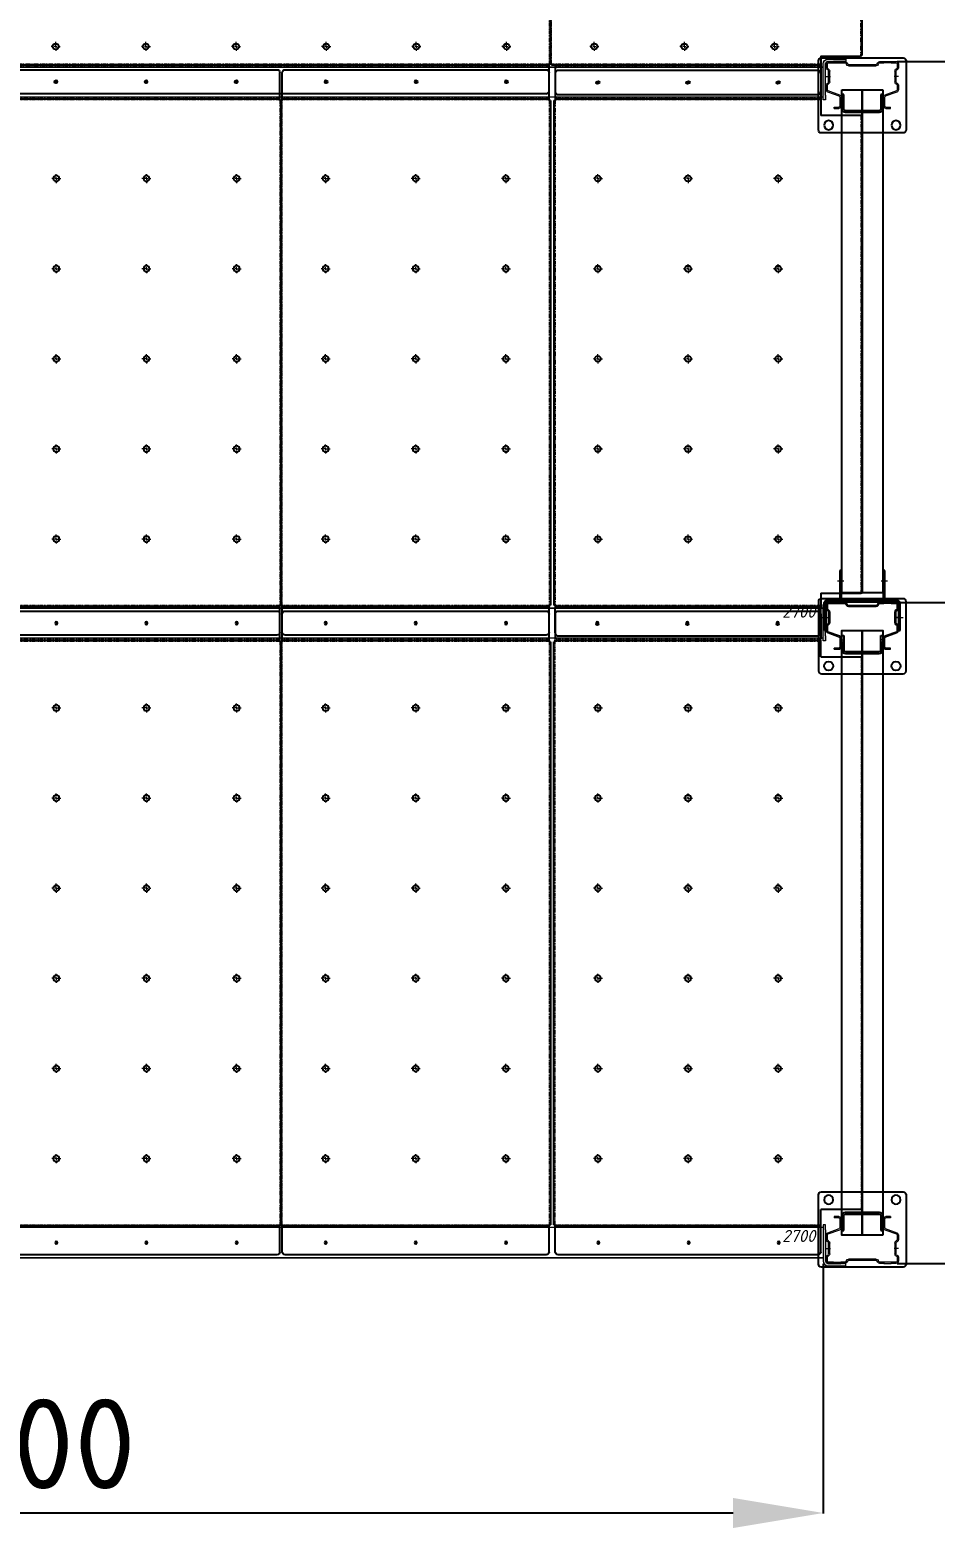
# Model space of a CAD drawing. Header units: millimetres. Extents: x 2140 to 223837, y 2113 to 170313.
# Drawn here: x 195853 to 197358, y 103567 to 106060 of the extents above; entities that cross this region are included whole.
import ezdxf

# ---------------------------------------------------------------- set-up
doc = ezdxf.new("R2010")
doc.units = ezdxf.units.MM
for name, pattern in [('CENTERX2', [20.32, 12.7, -2.54, 2.54, -2.54]), ('HIDDEN', [1.905, 1.27, -0.635]), ('PHANTOM', [12.7, 6.35, -1.27, 1.27, -1.27, 1.27, -1.27])]:
    doc.linetypes.add(name, pattern=pattern)
doc.layers.add('0_ANNOT_Dimensions', color=7, linetype='Continuous')
doc.layers.add('2.Стойка', color=7, linetype='Continuous')
doc.layers.add('1.Балка', color=5, linetype='Continuous', lineweight=0)
doc.layers.add('3.Опора', color=7, linetype='Continuous', lineweight=0)
doc.styles.get("Standard").update_dxf_attribs({"font": 'isocpeur.ttf'})
doc.styles.add('Курсив', font='isocpeui.ttf')
doc.dimstyles.new('150', dxfattribs={"dimtxt": 150, "dimasz": 150, "dimexe": 1, "dimexo": 10, "dimgap": 40, "dimtad": 1, "dimdec": 0, "dimzin": 0, "dimdsep": 46, "dimtxsty": 'Standard', "dimcen": 0.09, "dimadec": 0, "dimazin": 0, "dimtfac": 1, "dimtdec": 0, "dimtofl": 0, "dimtmove": 0, "dimatfit": 3, "dimfxl": 1, "dimtolj": 1, "dimtzin": 0, "dimarcsym": 0})
doc.dimstyles.new('Рзм блок', dxfattribs={"dimtxt": 40, "dimasz": 80, "dimexe": 0.18, "dimexo": 0, "dimgap": 5, "dimtad": 1, "dimtoh": 1, "dimdec": 0, "dimzin": 0, "dimdsep": 46, "dimtxsty": 'Курсив', "dimblk": 'NONE', "dimcen": 0.09, "dimse1": 1, "dimse2": 1, "dimsd1": 1, "dimsd2": 1, "dimadec": 0, "dimazin": 0, "dimtfac": 1, "dimtdec": 0, "dimtofl": 0, "dimtmove": 0, "dimatfit": 2, "dimldrblk": 'NONE', "dimfxl": 0.18, "dimtolj": 1, "dimtzin": 0, "dimarcsym": 0})

# ---------------------------------------------------------------- blocks, each defined once
blk = doc.blocks.new('*D919')
at = {"layer": 'Defpoints', "color": 0, "linetype": 'ByBlock', "transparency": 16777216}
for p in [(194472.4, 104067.2), (197172.4, 104067.2), (194472.4, 104038.3)]:
    blk.add_point(p, dxfattribs=at)
at = {"layer": 'Defpoints', "color": 0, "linetype": 'ByBlock', "transparency": 16777216, "insert": (197131.6, 104053.4), "char_height": 20, "attachment_point": 5, "style": 'Курсив'}
blk.add_mtext('\\A1;2700', dxfattribs=at)
blk = doc.blocks.new('_None')
blk = doc.blocks.new('*D920')
at = {"layer": 'Defpoints', "color": 0, "linetype": 'ByBlock', "transparency": 16777216}
for p in [(194472.4, 105077.1), (194472.4, 105048.2), (197172.4, 105048.2)]:
    blk.add_point(p, dxfattribs=at)
at = {"layer": 'Defpoints', "color": 0, "linetype": 'ByBlock', "transparency": 16777216, "insert": (197131.6, 105092.2), "char_height": 20, "attachment_point": 5, "style": 'Курсив'}
blk.add_mtext('\\A1;2700', dxfattribs=at)
blk = doc.blocks.new('Опора FSус 120')
at = {"layer": '3.Опора', "color": 0, "linetype": 'Continuous', "lineweight": 25}
for p, q in [((68, 125), (-68, 125)), ((-73, 120), (-73, 5)), ((73, 5), (73, 120)), ((-34, 85), (-34, 71)), ((-31, 85), (-31, 71)), ((28, 91), (-28, 91)), ((28, 88), (-28, 88)), ((31, 71), (31, 85)), ((34, 71), (34, 85)), ((-34, 61), (-34, 71)), ((-31, 61), (-34, 61)), ((-31, 71), (-31, 61)), ((31, 61), (31, 71)), ((34, 61), (31, 61)), ((34, 71), (34, 61)), ((-68, 0), (68, 0))]:
    blk.add_line(p, q, dxfattribs=at)
at = {"layer": '3.Опора', "color": 0}
for p, q in [((-30, 73), (-35, 73)), ((30, 73), (35, 73))]:
    blk.add_line(p, q, dxfattribs=at)
for points in [[(-31, 77.5), (-34, 77.5), (-34, 68.5), (-31, 68.5)], [(31, 77.5), (34, 77.5), (34, 68.5), (31, 68.5)]]:
    blk.add_lwpolyline(points, close=True, dxfattribs=at)
at = {"layer": '3.Опора', "color": 0, "linetype": 'Continuous', "lineweight": 25}
for centre in [(-56, 112), (56, 112)]:
    blk.add_circle(centre, 7.5, dxfattribs=at)
for centre, radius, start, end in [((-68, 120), 5, 90, 180), ((68, 120), 5, 0, 90), ((-28, 85), 6, 90, 180), ((-28, 85), 3, 90, 180), ((28, 85), 6, 0, 90), ((28, 85), 3, 0, 90), ((-68, 5), 5, 180, 270), ((68, 5), 5, 270, 0)]:
    blk.add_arc(centre, radius, start, end, dxfattribs=at)
blk = doc.blocks.new('Стойка FSус 120')
at = {"color": 0, "linetype": 'ByBlock', "lineweight": 0}
for p, q in [((-38.3, 52.9), (-57.4, 46)), ((-37.6, 51), (-56.7, 44.1)), ((-47, 73), (-39, 73)), ((-47, 73), (-47, 71)), ((-47, 71), (-39, 71)), ((-38, 62), (-34, 62)), ((-37, 69), (-37, 54.8)), ((-35, 66.2), (-37, 66.2)), ((-37, 57.8), (-35, 57.8)), ((-35, 69), (-35, 54.8)), ((38, 62), (34, 62)), ((35, 54.8), (35, 69)), ((37, 66.2), (35, 66.2)), ((35, 57.8), (37, 57.8)), ((37, 54.8), (37, 69)), ((56.7, 44.1), (37.6, 51)), ((57.4, 46), (38.3, 52.9)), ((39, 73), (47, 73)), ((39, 71), (47, 71)), ((47, 73), (47, 71)), ((-60, 42.2), (-60, 34.6)), ((-58, 42.2), (-58, 34.6)), ((-58, 31.2), (-57, 30.6)), ((-57, 32.9), (-56, 32.3)), ((-56, 28.8), (-56, 11.2)), ((-56, 25.5), (-54, 25.5)), ((-54, 28.8), (-54, 11.2)), ((54, 11.2), (54, 28.8)), ((56, 25.5), (54, 25.5)), ((56, 32.3), (57, 32.9)), ((56, 11.2), (56, 28.8)), ((57, 30.6), (58, 31.2)), ((58, 34.6), (58, 42.2)), ((60, 34.6), (60, 42.2)), ((-60, 20), (-53, 20)), ((-60, 5.4), (-60, -1)), ((-57, 9.4), (-58, 8.8)), ((-58, 5.4), (-58, -1)), ((-56, 7.7), (-57, 7.1)), ((-54, 14.5), (-56, 14.5)), ((-27.6, -2), (-26.4, 0)), ((-23, 2), (23, 2)), ((-23, 0), (23, 0)), ((26.4, 0), (27.6, -2)), ((60, 20), (53, 20)), ((54, 14.5), (56, 14.5)), ((57, 7.1), (56, 7.7)), ((58, 8.8), (57, 9.4)), ((58, -1), (58, 5.4)), ((60, -1), (60, 5.4)), ((-56, -3), (-48, -3)), ((-56, -5), (-48, -5)), ((-48, -3), (-46.1, -3)), ((-48, -3), (-48, -5)), ((-46.1, -5), (-48, -5)), ((-46.1, -3), (-45.6, -3)), ((-45.6, -5), (-46.1, -5)), ((-45.6, -3), (-36.5, -3)), ((-36.5, -5), (-45.6, -5)), ((-36.5, -3), (-36, -3)), ((-36, -5), (-36.5, -5)), ((-36, -3), (-29.3, -3)), ((-36, -3), (-36, -5)), ((-36, -5), (-29.3, -5)), ((-25.8, -3), (-24.7, -1)), ((24.7, -1), (25.8, -3)), ((29.3, -3), (36, -3)), ((29.3, -5), (36, -5)), ((36.5, -3), (36, -3)), ((36, -3), (36, -5)), ((36, -5), (36.5, -5)), ((45.6, -3), (36.5, -3)), ((36.5, -5), (45.6, -5)), ((46.1, -3), (45.6, -3)), ((45.6, -5), (46.1, -5)), ((48, -3), (46.1, -3)), ((46.1, -5), (48, -5)), ((48, -3), (56, -3)), ((48, -3), (48, -5)), ((48, -5), (56, -5))]:
    blk.add_line(p, q, dxfattribs=at)
for centre, radius, start, end in [((-39, 69), 4, 0, 90), ((-39, 69), 2, 0, 90), ((-39, 54.8), 2, 290, 0), ((-39, 54.8), 4, 290, 0), ((39, 69), 4, 90, 180), ((39, 54.8), 4, 180, 250), ((39, 69), 2, 90, 180), ((39, 54.8), 2, 180, 250), ((-56, 42.2), 4, 110, 180), ((-56, 34.6), 4, 180, 240), ((-56, 42.2), 2, 110, 180), ((-56, 34.6), 2, 180, 240), ((-58, 28.8), 2, 0, 60), ((-58, 28.8), 4, 0, 60), ((58, 28.8), 4, 120, 180), ((58, 28.8), 2, 120, 180), ((56, 42.2), 2, 0, 70), ((56, 34.6), 2, 300, 0), ((56, 42.2), 4, 0, 70), ((56, 34.6), 4, 300, 0), ((-56, 5.4), 4, 120, 180), ((-56, 5.4), 2, 120, 180), ((-58, 11.2), 2, 300, 0), ((-58, 11.2), 4, 300, 0), ((-23, -2), 4, 90, 150), ((-23, -2), 2, 90, 150), ((23, -2), 4, 30, 90), ((23, -2), 2, 30, 90), ((58, 11.2), 4, 180, 240), ((58, 11.2), 2, 180, 240), ((56, 5.4), 2, 0, 60), ((56, 5.4), 4, 0, 60), ((-56, -1), 4, 180, 270), ((-56, -1), 2, 180, 270), ((-29.3, -1), 2, 270, 330), ((-29.3, -1), 4, 270, 330), ((29.3, -1), 4, 210, 270), ((29.3, -1), 2, 210, 270), ((56, -1), 2, 270, 0), ((56, -1), 4, 270, 0)]:
    blk.add_arc(centre, radius, start, end, dxfattribs=at)
blk = doc.blocks.new('*D430')
at = {"layer": 'Defpoints', "color": 0, "linetype": 'ByBlock', "transparency": 16777216}
for p in [(5, 34.5), (2705, 34.5), (5, 1.9)]:
    blk.add_point(p, dxfattribs=at)
at = {"layer": 'Defpoints', "color": 0, "linetype": 'ByBlock', "transparency": 16777216, "insert": (2664.3, 17), "char_height": 20, "attachment_point": 5, "style": 'Курсив'}
blk.add_mtext('\\A1;2700', dxfattribs=at)
blk = doc.blocks.new('*D910')
at = {"layer": '0_ANNOT_Dimensions', "color": 0, "lineweight": -2, "transparency": 16777216}
for p, q in [((197295.4, 105107.7), (197859.3, 105107.7)), ((197858.3, 104957.7), (197858.3, 104157.7)), ((197295.3, 104007.7), (197859.3, 104007.7))]:
    blk.add_line(p, q, dxfattribs=at)
at = {"layer": '0_ANNOT_Dimensions', "color": 0, "transparency": 16777216}
for points in [[(197833.3, 104957.7), (197883.3, 104957.7), (197858.3, 105107.7)], [(197833.3, 104157.7), (197883.3, 104157.7), (197858.3, 104007.7)]]:
    blk.add_solid(points, dxfattribs=at)
at = {"layer": 'Defpoints', "color": 0, "transparency": 16777216}
for p in [(197285.4, 105107.7), (197285.3, 104007.7), (197858.3, 104007.7)]:
    blk.add_point(p, dxfattribs=at)
at = {"layer": '0_ANNOT_Dimensions', "color": 0, "transparency": 16777216, "insert": (197743.3, 104557.7), "char_height": 150, "attachment_point": 5, "rotation": 90}
blk.add_mtext('\\A1;1100', dxfattribs=at)
blk = doc.blocks.new('*D911')
at = {"layer": '0_ANNOT_Dimensions', "color": 0, "lineweight": -2, "transparency": 16777216}
for p, q in [((197295.4, 106007.7), (197859.3, 106007.7)), ((197858.3, 105857.7), (197858.3, 105257.7)), ((197295.3, 105107.7), (197859.3, 105107.7))]:
    blk.add_line(p, q, dxfattribs=at)
at = {"layer": '0_ANNOT_Dimensions', "color": 0, "transparency": 16777216}
for points in [[(197833.3, 105857.7), (197883.3, 105857.7), (197858.3, 106007.7)], [(197833.3, 105257.7), (197883.3, 105257.7), (197858.3, 105107.7)]]:
    blk.add_solid(points, dxfattribs=at)
at = {"layer": 'Defpoints', "color": 0, "transparency": 16777216}
for p in [(197285.4, 106007.7), (197285.3, 105107.7), (197858.3, 105107.7)]:
    blk.add_point(p, dxfattribs=at)
at = {"layer": '0_ANNOT_Dimensions', "color": 0, "transparency": 16777216, "insert": (197743.3, 105557.7), "char_height": 150, "attachment_point": 5, "rotation": 90}
blk.add_mtext('\\A1;900', dxfattribs=at)
blk = doc.blocks.new('SW_CENTERMARKSYMBOL_36')
at = {"color": 0, "linetype": 'Continuous', "lineweight": 18}
for p, q in [((-5, 0), (-7.5, 0)), ((0, 0), (-2.5, 0)), ((0, 5), (0, 7.5)), ((0, 0), (0, 2.5)), ((0, 0), (0, -2.5)), ((0, 0), (2.5, 0)), ((5, 0), (7.5, 0)), ((0, -5), (0, -7.5))]:
    blk.add_line(p, q, dxfattribs=at)
blk = doc.blocks.new('SW_CENTERMARKSYMBOL_37')
at = {"color": 0, "linetype": 'Continuous', "lineweight": 18}
for p, q in [((-5, 0), (-7.5, 0)), ((0, 0), (-2.5, 0)), ((0, 5), (0, 7.5)), ((0, 0), (0, 2.5)), ((0, 0), (0, -2.5)), ((0, 0), (2.5, 0)), ((5, 0), (7.5, 0)), ((0, -5), (0, -7.5))]:
    blk.add_line(p, q, dxfattribs=at)
blk = doc.blocks.new('SW_CENTERMARKSYMBOL_38')
at = {"color": 0, "linetype": 'Continuous', "lineweight": 18}
for p, q in [((-5, 0), (-7.5, 0)), ((0, 0), (-2.5, 0)), ((0, 5), (0, 7.5)), ((0, 0), (0, 2.5)), ((0, 0), (0, -2.5)), ((0, 0), (2.5, 0)), ((5, 0), (7.5, 0)), ((0, -5), (0, -7.5))]:
    blk.add_line(p, q, dxfattribs=at)
blk = doc.blocks.new('SW_CENTERMARKSYMBOL_39')
at = {"color": 0, "linetype": 'Continuous', "lineweight": 18}
for p, q in [((-5, 0), (-7.5, 0)), ((0, 0), (-2.5, 0)), ((0, 5), (0, 7.5)), ((0, 0), (0, 2.5)), ((0, 0), (0, -2.5)), ((0, 0), (2.5, 0)), ((5, 0), (7.5, 0)), ((0, -5), (0, -7.5))]:
    blk.add_line(p, q, dxfattribs=at)
blk = doc.blocks.new('SW_CENTERMARKSYMBOL_40')
at = {"color": 0, "linetype": 'Continuous', "lineweight": 18}
for p, q in [((-5, 0), (-7.5, 0)), ((0, 0), (-2.5, 0)), ((0, 5), (0, 7.5)), ((0, 0), (0, 2.5)), ((0, 0), (0, -2.5)), ((0, 0), (2.5, 0)), ((5, 0), (7.5, 0)), ((0, -5), (0, -7.5))]:
    blk.add_line(p, q, dxfattribs=at)
blk = doc.blocks.new('SW_CENTERMARKSYMBOL_41')
at = {"color": 0, "linetype": 'Continuous', "lineweight": 18}
for p, q in [((-5, 0), (-7.5, 0)), ((0, 0), (-2.5, 0)), ((0, 5), (0, 7.5)), ((0, 0), (0, 2.5)), ((0, 0), (0, -2.5)), ((0, 0), (2.5, 0)), ((5, 0), (7.5, 0)), ((0, -5), (0, -7.5))]:
    blk.add_line(p, q, dxfattribs=at)
blk = doc.blocks.new('SW_CENTERMARKSYMBOL_42')
at = {"color": 0, "linetype": 'Continuous', "lineweight": 18}
for p, q in [((-5, 0), (-7.5, 0)), ((0, 0), (-2.5, 0)), ((0, 5), (0, 7.5)), ((0, 0), (0, 2.5)), ((0, 0), (0, -2.5)), ((0, 0), (2.5, 0)), ((5, 0), (7.5, 0)), ((0, -5), (0, -7.5))]:
    blk.add_line(p, q, dxfattribs=at)
blk = doc.blocks.new('SW_CENTERMARKSYMBOL_43')
at = {"color": 0, "linetype": 'Continuous', "lineweight": 18}
for p, q in [((-5, 0), (-7.5, 0)), ((0, 0), (-2.5, 0)), ((0, 5), (0, 7.5)), ((0, 0), (0, 2.5)), ((0, 0), (0, -2.5)), ((0, 0), (2.5, 0)), ((5, 0), (7.5, 0)), ((0, -5), (0, -7.5))]:
    blk.add_line(p, q, dxfattribs=at)
blk = doc.blocks.new('SW_CENTERMARKSYMBOL_44')
at = {"color": 0, "linetype": 'Continuous', "lineweight": 18}
for p, q in [((-5, 0), (-7.5, 0)), ((0, 0), (-2.5, 0)), ((0, 5), (0, 7.5)), ((0, 0), (0, 2.5)), ((0, 0), (0, -2.5)), ((0, 0), (2.5, 0)), ((5, 0), (7.5, 0)), ((0, -5), (0, -7.5))]:
    blk.add_line(p, q, dxfattribs=at)
blk = doc.blocks.new('SW_CENTERMARKSYMBOL_45')
at = {"color": 0, "linetype": 'Continuous', "lineweight": 18}
for p, q in [((-5, 0), (-7.5, 0)), ((0, 0), (-2.5, 0)), ((0, 5), (0, 7.5)), ((0, 0), (0, 2.5)), ((0, 0), (0, -2.5)), ((0, 0), (2.5, 0)), ((5, 0), (7.5, 0)), ((0, -5), (0, -7.5))]:
    blk.add_line(p, q, dxfattribs=at)
blk = doc.blocks.new('SW_CENTERMARKSYMBOL_46')
at = {"color": 0, "linetype": 'Continuous', "lineweight": 18}
for p, q in [((-5, 0), (-7.5, 0)), ((0, 0), (-2.5, 0)), ((0, 5), (0, 7.5)), ((0, 0), (0, 2.5)), ((0, 0), (0, -2.5)), ((0, 0), (2.5, 0)), ((5, 0), (7.5, 0)), ((0, -5), (0, -7.5))]:
    blk.add_line(p, q, dxfattribs=at)
blk = doc.blocks.new('SW_CENTERMARKSYMBOL_47')
at = {"color": 0, "linetype": 'Continuous', "lineweight": 18}
for p, q in [((-5, 0), (-7.5, 0)), ((0, 0), (-2.5, 0)), ((0, 5), (0, 7.5)), ((0, 0), (0, 2.5)), ((0, 0), (0, -2.5)), ((0, 0), (2.5, 0)), ((5, 0), (7.5, 0)), ((0, -5), (0, -7.5))]:
    blk.add_line(p, q, dxfattribs=at)
blk = doc.blocks.new('SW_CENTERMARKSYMBOL_48')
at = {"color": 0, "linetype": 'Continuous', "lineweight": 18}
for p, q in [((-5, 0), (-7.5, 0)), ((0, 0), (-2.5, 0)), ((0, 5), (0, 7.5)), ((0, 0), (0, 2.5)), ((0, 0), (0, -2.5)), ((0, 0), (2.5, 0)), ((5, 0), (7.5, 0)), ((0, -5), (0, -7.5))]:
    blk.add_line(p, q, dxfattribs=at)
blk = doc.blocks.new('SW_CENTERMARKSYMBOL_49')
at = {"color": 0, "linetype": 'Continuous', "lineweight": 18}
for p, q in [((-5, 0), (-7.5, 0)), ((0, 0), (-2.5, 0)), ((0, 5), (0, 7.5)), ((0, 0), (0, 2.5)), ((0, 0), (0, -2.5)), ((0, 0), (2.5, 0)), ((5, 0), (7.5, 0)), ((0, -5), (0, -7.5))]:
    blk.add_line(p, q, dxfattribs=at)
blk = doc.blocks.new('SW_CENTERMARKSYMBOL_50')
at = {"color": 0, "linetype": 'Continuous', "lineweight": 18}
for p, q in [((-5, 0), (-7.5, 0)), ((0, 0), (-2.5, 0)), ((0, 5), (0, 7.5)), ((0, 0), (0, 2.5)), ((0, 0), (0, -2.5)), ((0, 0), (2.5, 0)), ((5, 0), (7.5, 0)), ((0, -5), (0, -7.5))]:
    blk.add_line(p, q, dxfattribs=at)
blk = doc.blocks.new('SW_CENTERMARKSYMBOL_51')
at = {"color": 0, "linetype": 'Continuous', "lineweight": 18}
for p, q in [((-5, 0), (-7.5, 0)), ((0, 0), (-2.5, 0)), ((0, 5), (0, 7.5)), ((0, 0), (0, 2.5)), ((0, 0), (0, -2.5)), ((0, 0), (2.5, 0)), ((5, 0), (7.5, 0)), ((0, -5), (0, -7.5))]:
    blk.add_line(p, q, dxfattribs=at)
blk = doc.blocks.new('SW_CENTERMARKSYMBOL_52')
at = {"color": 0, "linetype": 'Continuous', "lineweight": 18}
for p, q in [((-5, 0), (-7.5, 0)), ((0, 0), (-2.5, 0)), ((0, 5), (0, 7.5)), ((0, 0), (0, 2.5)), ((0, 0), (0, -2.5)), ((0, 0), (2.5, 0)), ((5, 0), (7.5, 0)), ((0, -5), (0, -7.5))]:
    blk.add_line(p, q, dxfattribs=at)
blk = doc.blocks.new('SW_CENTERMARKSYMBOL_53')
at = {"color": 0, "linetype": 'Continuous', "lineweight": 18}
for p, q in [((-5, 0), (-7.5, 0)), ((0, 0), (-2.5, 0)), ((0, 5), (0, 7.5)), ((0, 0), (0, 2.5)), ((0, 0), (0, -2.5)), ((0, 0), (2.5, 0)), ((5, 0), (7.5, 0)), ((0, -5), (0, -7.5))]:
    blk.add_line(p, q, dxfattribs=at)
blk = doc.blocks.new('экран центр1100')
at = {"color": 0, "linetype": 'Continuous', "lineweight": 25}
for p, q in [((0, -11), (0, -52)), ((439, -6), (5, -6)), ((444, -11), (444, -52)), ((-2, -55.9), (-2, -1025.9)), ((-2, -55.9), (0, -55.9)), ((0, -52), (0, -54)), ((444, -54), (0, -54)), ((0, -54), (0, -55.2)), ((0, -55.2), (0, -55.9)), ((444, -52), (444, -54)), ((444, -54), (444, -55.2)), ((444, -55.2), (444, -55.9)), ((444, -55.9), (446, -55.9)), ((446, -1025.9), (446, -55.9)), ((0, -1025.9), (-2, -1025.9)), ((0, -1025.9), (0, -1026.6)), ((0, -1026.6), (0, -1027.8)), ((444, -1027.8), (0, -1027.8)), ((0, -1027.8), (0, -1029.8)), ((0, -1029.8), (0, -1072)), ((444, -1025.9), (444, -1026.6)), ((446, -1025.9), (444, -1025.9)), ((444, -1026.6), (444, -1027.8)), ((444, -1027.8), (444, -1029.8)), ((444, -1029.8), (444, -1072))]:
    blk.add_line(p, q, dxfattribs=at)
at = {"color": 0, "linetype": 'PHANTOM', "lineweight": 18}
for p, q in [((444, -52), (0, -52)), ((444, -55.2), (0, -55.2)), ((0, -55.9), (0, -1025.9)), ((444, -1025.9), (444, -55.9)), ((444, -1026.6), (0, -1026.6)), ((444, -1029.8), (0, -1029.8))]:
    blk.add_line(p, q, dxfattribs=at)
at = {"color": 0}
blk.add_line((5, -1077), (439, -1077), dxfattribs=at)
at = {"color": 0, "linetype": 'Continuous', "lineweight": 25}
for centre, radius in [((72, -26), 2), ((222, -26), 2), ((372, -26), 2), ((72, -165.9), 5), ((222, -165.9), 5), ((372, -165.9), 5), ((72, -315.9), 5), ((222, -315.9), 5), ((372, -315.9), 5), ((72, -465.9), 5), ((222, -465.9), 5), ((372, -465.9), 5), ((72, -615.9), 5), ((222, -615.9), 5), ((372, -615.9), 5), ((72, -765.9), 5), ((222, -765.9), 5), ((372, -765.9), 5), ((72, -915.9), 5), ((222, -915.9), 5), ((372, -915.9), 5), ((72, -1057), 2), ((222, -1057), 2), ((372, -1057), 2)]:
    blk.add_circle(centre, radius, dxfattribs=at)
for centre, start, end in [((5, -11), 90, 180), ((439, -11), 0, 90)]:
    blk.add_arc(centre, 5, start, end, dxfattribs=at)
at = {"color": 0}
for centre, start, end in [((5, -1072), 180, 270), ((439, -1072), 270, 0)]:
    blk.add_arc(centre, 5, start, end, dxfattribs=at)
at = {"color": 0, "linetype": 'Continuous', "lineweight": 0, "rotation": 90}
for name, p in [('SW_CENTERMARKSYMBOL_45', (72, -165.9)), ('SW_CENTERMARKSYMBOL_44', (222, -165.9)), ('SW_CENTERMARKSYMBOL_37', (372, -165.9)), ('SW_CENTERMARKSYMBOL_42', (72, -315.9)), ('SW_CENTERMARKSYMBOL_38', (222, -315.9)), ('SW_CENTERMARKSYMBOL_43', (372, -315.9)), ('SW_CENTERMARKSYMBOL_40', (72, -465.9)), ('SW_CENTERMARKSYMBOL_41', (222, -465.9)), ('SW_CENTERMARKSYMBOL_39', (372, -465.9)), ('SW_CENTERMARKSYMBOL_51', (72, -615.9)), ('SW_CENTERMARKSYMBOL_52', (222, -615.9)), ('SW_CENTERMARKSYMBOL_50', (372, -615.9)), ('SW_CENTERMARKSYMBOL_49', (72, -765.9)), ('SW_CENTERMARKSYMBOL_48', (222, -765.9)), ('SW_CENTERMARKSYMBOL_53', (372, -765.9)), ('SW_CENTERMARKSYMBOL_46', (72, -915.9)), ('SW_CENTERMARKSYMBOL_36', (222, -915.9)), ('SW_CENTERMARKSYMBOL_47', (372, -915.9))]:
    blk.add_blockref(name, p, dxfattribs=at)
blk = doc.blocks.new('экран бок 1100')
at = {"color": 0, "linetype": 'Continuous', "lineweight": 25}
for p, q in [((0, -11), (0, -52)), ((437, -6), (5, -6)), ((442, -11), (442, -52)), ((-2, -55.9), (-2, -1025.9)), ((-2, -55.9), (0, -55.9)), ((0, -52), (0, -54)), ((442, -54), (0, -54)), ((0, -54), (0, -55.2)), ((0, -55.2), (0, -55.9)), ((442, -52), (442, -54)), ((442, -54), (442, -55.2)), ((442, -55.2), (442, -81)), ((509, -81), (442, -81)), ((509, -81), (511, -81)), ((511, -81), (511, -1000.8)), ((442, -1000.8), (509, -1000.8)), ((442, -1000.8), (442, -1026.6)), ((511, -1000.8), (509, -1000.8)), ((0, -1025.9), (-2, -1025.9)), ((0, -1025.9), (0, -1026.6)), ((0, -1026.6), (0, -1027.8)), ((442, -1027.8), (0, -1027.8)), ((0, -1027.8), (0, -1029.8)), ((0, -1072), (0, -1031)), ((442, -1026.6), (442, -1027.8)), ((442, -1027.8), (442, -1029.8)), ((442, -1072), (442, -1031)), ((5, -1077), (437, -1077))]:
    blk.add_line(p, q, dxfattribs=at)
at = {"color": 0, "linetype": 'PHANTOM', "lineweight": 18}
for p, q in [((442, -52), (0, -52)), ((442, -55.2), (0, -55.2)), ((0, -55.9), (0, -1025.9)), ((509, -1000.8), (509, -81)), ((442, -1026.6), (0, -1026.6)), ((442, -1029.8), (0, -1029.8))]:
    blk.add_line(p, q, dxfattribs=at)
at = {"color": 0, "linetype": 'Continuous', "lineweight": 25}
for centre, radius in [((72, -26), 2), ((222, -26), 2), ((372, -26), 2), ((71, -165.9), 5), ((221, -165.9), 5), ((371, -165.9), 5), ((71, -315.9), 5), ((221, -315.9), 5), ((371, -315.9), 5), ((71, -465.9), 5), ((221, -465.9), 5), ((371, -465.9), 5), ((71, -615.9), 5), ((221, -615.9), 5), ((371, -615.9), 5), ((71, -765.9), 5), ((221, -765.9), 5), ((371, -765.9), 5), ((71, -915.9), 5), ((221, -915.9), 5), ((371, -915.9), 5), ((70, -1057), 2), ((220, -1057), 2), ((370, -1057), 2)]:
    blk.add_circle(centre, radius, dxfattribs=at)
for centre, start, end in [((5, -11), 90, 180), ((437, -11), 0, 90), ((5, -1072), 180, 270), ((437, -1072), 270, 0)]:
    blk.add_arc(centre, 5, start, end, dxfattribs=at)
at = {"color": 0, "linetype": 'Continuous', "lineweight": 0, "rotation": 90}
for name, p in [('SW_CENTERMARKSYMBOL_45', (71, -165.9)), ('SW_CENTERMARKSYMBOL_44', (221, -165.9)), ('SW_CENTERMARKSYMBOL_37', (371, -165.9)), ('SW_CENTERMARKSYMBOL_42', (71, -315.9)), ('SW_CENTERMARKSYMBOL_38', (221, -315.9)), ('SW_CENTERMARKSYMBOL_43', (371, -315.9)), ('SW_CENTERMARKSYMBOL_40', (71, -465.9)), ('SW_CENTERMARKSYMBOL_41', (221, -465.9)), ('SW_CENTERMARKSYMBOL_39', (371, -465.9)), ('SW_CENTERMARKSYMBOL_51', (71, -615.9)), ('SW_CENTERMARKSYMBOL_52', (221, -615.9)), ('SW_CENTERMARKSYMBOL_50', (371, -615.9)), ('SW_CENTERMARKSYMBOL_49', (71, -765.9)), ('SW_CENTERMARKSYMBOL_48', (221, -765.9)), ('SW_CENTERMARKSYMBOL_53', (371, -765.9)), ('SW_CENTERMARKSYMBOL_46', (71, -915.9)), ('SW_CENTERMARKSYMBOL_36', (221, -915.9)), ('SW_CENTERMARKSYMBOL_47', (371, -915.9))]:
    blk.add_blockref(name, p, dxfattribs=at)
blk = doc.blocks.new('экран бок 2')
at = {"color": 0, "linetype": 'Continuous', "lineweight": 25}
for p, q in [((-442, -9.8), (-442, -52)), ((-5, -4.8), (-437, -4.8)), ((0, -9.8), (0, -50.8)), ((-442, -54), (-442, -52)), ((-442, -54), (0, -54)), ((-442, -55.2), (-442, -54)), ((-442, -76), (-442, -55.2)), ((0, -54), (0, -52)), ((0, -55.2), (0, -54)), ((0, -55.9), (0, -55.2)), ((0, -55.9), (2, -55.9)), ((2, -895.9), (2, -55.9)), ((-511, -870.8), (-511, -76)), ((-511, -76), (-509, -76)), ((-442, -76), (-509, -76)), ((-509, -870.8), (-511, -870.8)), ((-509, -870.8), (-442, -870.8)), ((-442, -896.6), (-442, -870.8)), ((-442, -897.8), (-442, -896.6)), ((2, -895.9), (0, -895.9)), ((0, -896.6), (0, -895.9)), ((0, -897.8), (0, -896.6)), ((-442, -899.8), (-442, -897.8)), ((-442, -897.8), (0, -897.8)), ((-442, -940.8), (-442, -899.8)), ((0, -899.8), (0, -897.8)), ((0, -940.8), (0, -899.8)), ((-437, -945.8), (-5, -945.8))]:
    blk.add_line(p, q, dxfattribs=at)
at = {"color": 0, "linetype": 'PHANTOM', "lineweight": 18}
for p, q in [((-442, -52), (0, -52)), ((-442, -55.2), (0, -55.2)), ((0, -895.9), (0, -55.9)), ((-509, -76), (-509, -870.8)), ((-442, -896.6), (0, -896.6)), ((-442, -899.8), (0, -899.8))]:
    blk.add_line(p, q, dxfattribs=at)
at = {"color": 0, "linetype": 'Continuous', "lineweight": 25}
for centre, radius in [((-370, -24.8), 2), ((-220, -24.8), 2), ((-70, -24.8), 2), ((-371, -165.9), 5), ((-221, -165.9), 5), ((-71, -165.9), 5), ((-371, -315.9), 5), ((-221, -315.9), 5), ((-71, -315.9), 5), ((-371, -465.9), 5), ((-221, -465.9), 5), ((-71, -465.9), 5), ((-371, -615.9), 5), ((-221, -615.9), 5), ((-71, -615.9), 5), ((-371, -765.9), 5), ((-221, -765.9), 5), ((-71, -765.9), 5), ((-372, -925.8), 2), ((-222, -925.8), 2), ((-72, -925.8), 2)]:
    blk.add_circle(centre, radius, dxfattribs=at)
for centre, start, end in [((-437, -9.8), 90, 180), ((-5, -9.8), 0, 90), ((-437, -940.8), 180, 270), ((-5, -940.8), 270, 0)]:
    blk.add_arc(centre, 5, start, end, dxfattribs=at)
at = {"color": 0, "linetype": 'Continuous', "lineweight": 0, "rotation": 270}
for name, p in [('SW_CENTERMARKSYMBOL_47', (-371, -165.9)), ('SW_CENTERMARKSYMBOL_36', (-221, -165.9)), ('SW_CENTERMARKSYMBOL_46', (-71, -165.9)), ('SW_CENTERMARKSYMBOL_53', (-371, -315.9)), ('SW_CENTERMARKSYMBOL_48', (-221, -315.9)), ('SW_CENTERMARKSYMBOL_49', (-71, -315.9)), ('SW_CENTERMARKSYMBOL_50', (-371, -465.9)), ('SW_CENTERMARKSYMBOL_52', (-221, -465.9)), ('SW_CENTERMARKSYMBOL_51', (-71, -465.9)), ('SW_CENTERMARKSYMBOL_39', (-371, -615.9)), ('SW_CENTERMARKSYMBOL_41', (-221, -615.9)), ('SW_CENTERMARKSYMBOL_40', (-71, -615.9)), ('SW_CENTERMARKSYMBOL_43', (-371, -765.9)), ('SW_CENTERMARKSYMBOL_38', (-221, -765.9)), ('SW_CENTERMARKSYMBOL_42', (-71, -765.9))]:
    blk.add_blockref(name, p, dxfattribs=at)
blk = doc.blocks.new('экран центр 2')
at = {"color": 0, "linetype": 'Continuous', "lineweight": 25}
for p, q in [((0, -11), (0, -52)), ((439, -6), (5, -6)), ((444, -11), (444, -52)), ((-2, -55.9), (-2, -895.9)), ((-2, -55.9), (0, -55.9)), ((0, -52), (0, -54)), ((444, -54), (0, -54)), ((0, -54), (0, -55.2)), ((0, -55.2), (0, -55.9)), ((444, -52), (444, -54)), ((444, -54), (444, -55.2)), ((444, -55.2), (444, -55.9)), ((444, -55.9), (446, -55.9)), ((446, -895.9), (446, -55.9)), ((0, -895.9), (-2, -895.9)), ((0, -895.9), (0, -896.6)), ((0, -896.6), (0, -897.8)), ((444, -895.9), (444, -896.6)), ((446, -895.9), (444, -895.9)), ((444, -896.6), (444, -897.8)), ((444, -897.8), (0, -897.8)), ((0, -897.8), (0, -899.8)), ((0, -899.8), (0, -942)), ((444, -897.8), (444, -899.8)), ((444, -899.8), (444, -942))]:
    blk.add_line(p, q, dxfattribs=at)
at = {"color": 0, "linetype": 'PHANTOM', "lineweight": 18}
for p, q in [((444, -52), (0, -52)), ((444, -55.2), (0, -55.2)), ((0, -55.9), (0, -895.9)), ((444, -895.9), (444, -55.9)), ((444, -896.6), (0, -896.6)), ((444, -899.8), (0, -899.8))]:
    blk.add_line(p, q, dxfattribs=at)
at = {"color": 0}
blk.add_line((5, -947), (439, -947), dxfattribs=at)
at = {"color": 0, "linetype": 'Continuous', "lineweight": 25}
for centre, radius in [((72, -26), 2), ((222, -26), 2), ((372, -26), 2), ((72, -165.9), 5), ((222, -165.9), 5), ((372, -165.9), 5), ((72, -315.9), 5), ((222, -315.9), 5), ((372, -315.9), 5), ((72, -465.9), 5), ((222, -465.9), 5), ((372, -465.9), 5), ((72, -615.9), 5), ((222, -615.9), 5), ((372, -615.9), 5), ((72, -765.9), 5), ((222, -765.9), 5), ((372, -765.9), 5), ((72, -927), 2), ((222, -927), 2), ((372, -927), 2)]:
    blk.add_circle(centre, radius, dxfattribs=at)
for centre, start, end in [((5, -11), 90, 180), ((439, -11), 0, 90)]:
    blk.add_arc(centre, 5, start, end, dxfattribs=at)
at = {"color": 0}
for centre, start, end in [((5, -942), 180, 270), ((439, -942), 270, 0)]:
    blk.add_arc(centre, 5, start, end, dxfattribs=at)
at = {"color": 0, "linetype": 'Continuous', "lineweight": 0, "rotation": 90}
for name, p in [('SW_CENTERMARKSYMBOL_45', (72, -165.9)), ('SW_CENTERMARKSYMBOL_44', (222, -165.9)), ('SW_CENTERMARKSYMBOL_37', (372, -165.9)), ('SW_CENTERMARKSYMBOL_42', (72, -315.9)), ('SW_CENTERMARKSYMBOL_38', (222, -315.9)), ('SW_CENTERMARKSYMBOL_43', (372, -315.9)), ('SW_CENTERMARKSYMBOL_40', (72, -465.9)), ('SW_CENTERMARKSYMBOL_41', (222, -465.9)), ('SW_CENTERMARKSYMBOL_39', (372, -465.9)), ('SW_CENTERMARKSYMBOL_51', (72, -615.9)), ('SW_CENTERMARKSYMBOL_52', (222, -615.9)), ('SW_CENTERMARKSYMBOL_50', (372, -615.9)), ('SW_CENTERMARKSYMBOL_49', (72, -765.9)), ('SW_CENTERMARKSYMBOL_48', (222, -765.9)), ('SW_CENTERMARKSYMBOL_53', (372, -765.9))]:
    blk.add_blockref(name, p, dxfattribs=at)
blk = doc.blocks.new('*D914')
at = {"layer": '0_ANNOT_Dimensions', "color": 0, "lineweight": -2, "transparency": 16777216}
for p, q in [((194472.4, 104007.2), (194472.4, 103591.4)), ((197172.4, 104007.2), (197172.4, 103591.4)), ((194622.4, 103592.4), (197022.4, 103592.4))]:
    blk.add_line(p, q, dxfattribs=at)
at = {"layer": '0_ANNOT_Dimensions', "color": 0, "transparency": 16777216}
for points in [[(194622.4, 103617.4), (194622.4, 103567.4), (194472.4, 103592.4)], [(197022.4, 103617.4), (197022.4, 103567.4), (197172.4, 103592.4)]]:
    blk.add_solid(points, dxfattribs=at)
at = {"layer": 'Defpoints', "color": 0, "transparency": 16777216}
for p in [(194472.4, 104017.2), (197172.4, 104017.2), (197172.4, 103592.4)]:
    blk.add_point(p, dxfattribs=at)
at = {"layer": '0_ANNOT_Dimensions', "color": 0, "transparency": 16777216, "insert": (195822.4, 103707.4), "char_height": 150, "attachment_point": 5}
blk.add_mtext('\\A1;2700', dxfattribs=at)
blk = doc.blocks.new('вставка 1')
at = {"color": 0, "linetype": 'Continuous', "lineweight": 25}
for p, q in [((2, 107.9), (2, 150.1)), ((894, 107.9), (894, 150.1)), ((2, 104), (0, 104)), ((0, -104), (0, 104)), ((2, 105.9), (2, 107.9)), ((894, 105.9), (2, 105.9)), ((2, 104.7), (2, 105.9)), ((2, 104), (2, 104.7)), ((894, 105.9), (894, 107.9)), ((894, 104.7), (894, 105.9)), ((894, 104), (894, 104.7)), ((896, 104), (894, 104)), ((896, 104), (896, -104)), ((0, -104), (2, -104)), ((2, -104.7), (2, -104)), ((2, -105.9), (2, -104.7)), ((894, -105.9), (2, -105.9)), ((2, -107.9), (2, -105.9)), ((2, -148.9), (2, -107.9)), ((894, -104.7), (894, -104)), ((894, -104), (896, -104)), ((894, -105.9), (894, -104.7)), ((894, -107.9), (894, -105.9)), ((894, -148.9), (894, -107.9)), ((889, -153.9), (7, -153.9))]:
    blk.add_line(p, q, dxfattribs=at)
at = {"color": 0}
blk.add_line((7, 155.1), (889, 155.1), dxfattribs=at)
at = {"color": 0, "linetype": 'PHANTOM', "lineweight": 18}
for p, q in [((894, 107.9), (2, 107.9)), ((894, 104.7), (2, 104.7)), ((2, -104), (2, 104)), ((894, 104), (894, -104)), ((894, -104.7), (2, -104.7)), ((894, -107.9), (2, -107.9))]:
    blk.add_line(p, q, dxfattribs=at)
at = {"color": 0, "linetype": 'Continuous', "lineweight": 25}
for centre, radius in [((73, 135.1), 2), ((223, 135.1), 2), ((373, 135.1), 2), ((523, 135.1), 2), ((673, 135.1), 2), ((823, 135.1), 2), ((73, 75), 5), ((223, 75), 5), ((373, 75), 5), ((523, 75), 5), ((673, 75), 5), ((823, 75), 5), ((73, -75), 5), ((223, -75), 5), ((373, -75), 5), ((523, -75), 5), ((673, -75), 5), ((823, -75), 5), ((73, -133.9), 2), ((223, -133.9), 2), ((373, -133.9), 2), ((523, -133.9), 2), ((673, -133.9), 2), ((823, -133.9), 2)]:
    blk.add_circle(centre, radius, dxfattribs=at)
at = {"color": 0}
for centre, start, end in [((7, 150.1), 90, 180), ((889, 150.1), 0, 90)]:
    blk.add_arc(centre, 5, start, end, dxfattribs=at)
at = {"color": 0, "linetype": 'Continuous', "lineweight": 25}
for centre, start, end in [((7, -148.9), 180, 270), ((889, -148.9), 270, 0)]:
    blk.add_arc(centre, 5, start, end, dxfattribs=at)
at = {"color": 0, "linetype": 'Continuous', "lineweight": 0, "xscale": -1, "rotation": 90}
for name, p in [('SW_CENTERMARKSYMBOL_46', (73, 75)), ('SW_CENTERMARKSYMBOL_36', (223, 75)), ('SW_CENTERMARKSYMBOL_47', (373, 75)), ('SW_CENTERMARKSYMBOL_36', (523, 75)), ('SW_CENTERMARKSYMBOL_47', (673, 75)), ('SW_CENTERMARKSYMBOL_36', (823, 75)), ('SW_CENTERMARKSYMBOL_49', (73, -75)), ('SW_CENTERMARKSYMBOL_48', (223, -75)), ('SW_CENTERMARKSYMBOL_53', (373, -75)), ('SW_CENTERMARKSYMBOL_48', (523, -75)), ('SW_CENTERMARKSYMBOL_53', (673, -75)), ('SW_CENTERMARKSYMBOL_48', (823, -75))]:
    blk.add_blockref(name, p, dxfattribs=at)
blk = doc.blocks.new('вставка 1 бок')
at = {"color": 0, "linetype": 'Continuous', "lineweight": 25}
for p, q in [((8, 107.9), (8, 150.1)), ((450, 107.9), (450, 150.1)), ((2, 104), (0, 104)), ((0, -104), (0, 104)), ((450, 105.9), (2, 105.9)), ((2, 104.7), (2, 105.9)), ((2, 104), (2, 104.7)), ((8, 105.9), (8, 107.9)), ((450, 105.9), (450, 107.9)), ((450, 104.7), (450, 105.9)), ((516, 91), (516, 91.7)), ((518, 91), (516, 91)), ((518, 91), (518, -89.8)), ((516, -90.5), (516, -89.8)), ((516, -89.8), (518, -89.8)), ((516, -91.7), (516, -90.5)), ((2, -104), (0, -104)), ((2, -104), (2, -104.7)), ((2, -104.7), (2, -105.9)), ((450, -105.9), (2, -105.9)), ((8, -105.9), (8, -107.9)), ((8, -107.9), (8, -150.1)), ((450, -104.7), (450, -105.9)), ((450, -105.9), (450, -107.9)), ((450, -107.9), (450, -150.1))]:
    blk.add_line(p, q, dxfattribs=at)
at = {"color": 0}
for p, q in [((13, 155.1), (445, 155.1)), ((13, -155.1), (445, -155.1))]:
    blk.add_line(p, q, dxfattribs=at)
at = {"color": 0, "linetype": 'PHANTOM', "lineweight": 18}
for p, q in [((450, 104.7), (2, 104.7)), ((2, -104), (2, 104)), ((450, 107.9), (8, 107.9)), ((516, 91), (516, -89.8)), ((450, -104.7), (2, -104.7)), ((450, -107.9), (8, -107.9))]:
    blk.add_line(p, q, dxfattribs=at)
at = {"color": 0}
for points in [[(516, 91.7), (450, 91.7), (450, 104.7)], [(516, -91.7), (450, -91.7), (450, -104.7)]]:
    blk.add_lwpolyline(points, dxfattribs=at)
at = {"color": 0, "linetype": 'Continuous', "lineweight": 25}
for centre, radius in [((78, 135.1), 2), ((228, 135.1), 2), ((378, 135.1), 2), ((73, 75), 5), ((223, 75), 5), ((373, 75), 5), ((73, -75), 5), ((223, -75), 5), ((373, -75), 5), ((78, -135.1), 2), ((228, -135.1), 2), ((378, -135.1), 2)]:
    blk.add_circle(centre, radius, dxfattribs=at)
at = {"color": 0}
for centre, start, end in [((13, 150.1), 90, 180), ((445, 150.1), 0, 90), ((13, -150.1), 180, 270), ((445, -150.1), 270, 0)]:
    blk.add_arc(centre, 5, start, end, dxfattribs=at)
at = {"color": 0, "linetype": 'Continuous', "lineweight": 0, "xscale": -1.000000000000001, "rotation": 90}
for name, p in [('SW_CENTERMARKSYMBOL_46', (73, 75)), ('SW_CENTERMARKSYMBOL_36', (223, 75)), ('SW_CENTERMARKSYMBOL_47', (373, 75)), ('SW_CENTERMARKSYMBOL_49', (73, -75)), ('SW_CENTERMARKSYMBOL_48', (223, -75)), ('SW_CENTERMARKSYMBOL_53', (373, -75))]:
    blk.add_blockref(name, p, dxfattribs=at)
blk = doc.blocks.new('*U429')
at = {"true_color": 0xc7c8ca}
h = blk.add_hatch(color=9, dxfattribs=at)
h.dxf.hatch_style = 1
h.paths.add_polyline_path([(5, 31), (5, 39), (1, 39), (1, 31), (1, -21, -0.414214), (-3, -25), (-24.5, -25), (-32.5, -25), (-32.5, -29), (-24.5, -29), (-3, -29, 0.414214), (5, -21)])
h = blk.add_hatch(color=9, dxfattribs=at)
h.dxf.hatch_style = 1
h.paths.add_polyline_path([(2742.5, -25), (2734.5, -25), (2713, -25, -0.414214), (2709, -21), (2709, 31), (2709, 39), (2705, 39), (2705, 31), (2705, -21, 0.414214), (2713, -29), (2734.5, -29), (2742.5, -29)])
at = {"color": 61, "true_color": 0xedee99}
for points in [[(-6, 5.5), (-4, 5.5), (-4, -5.5), (-6, -5.5)], [(-2, 5.5), (0, 5.5), (0, -5.5), (-2, -5.5)]]:
    blk.add_lwpolyline(points, close=True, dxfattribs=at)
at = {"layer": '1.Балка', "color": 0, "linetype": 'ByBlock'}
for p, q in [((1, 39), (5, 39)), ((1, 31), (1, 39)), ((1, 31), (1, -21)), ((5, 39), (5, 31)), ((2705, 34.5), (5, 34.5)), ((5, 31), (5, -21)), ((2709, 39), (2705, 39)), ((2705, 39), (2705, 31)), ((2705, 31), (2705, -21)), ((2709, 31), (2709, 39)), ((2709, 31), (2709, -21)), ((5, -15.5), (2705, -15.5)), ((2705, -15.5), (5, -15.5)), ((-32.5, -29), (-32.5, -25)), ((-32.5, -25), (-24.5, -25)), ((-24.5, -29), (-32.5, -29)), ((-3, -25), (-24.5, -25)), ((-3, -29), (-24.5, -29)), ((2713, -25), (2734.5, -25)), ((2713, -29), (2734.5, -29)), ((2742.5, -25), (2734.5, -25)), ((2734.5, -29), (2742.5, -29)), ((2742.5, -29), (2742.5, -25))]:
    blk.add_line(p, q, dxfattribs=at)
for centre, radius, start, end in [((-3, -21), 4, 270, 0), ((-3, -21), 8, 270, 0), ((2713, -21), 8, 180, 270), ((2713, -21), 4, 180, 270)]:
    blk.add_arc(centre, radius, start, end, dxfattribs=at)
at = {"layer": '2.Стойка', "color": 61, "linetype": 'ByBlock', "true_color": 0xedee99}
blk.add_line((0, 0), (-7.7, 0), dxfattribs=at)
at = {"layer": 'Defpoints', "color": 0, "linetype": 'ByBlock'}
dim = blk.add_linear_dim(base=(5, 1.9), p1=(2705, 34.5), p2=(5, 34.5), dimstyle='Рзм блок', override={"dimtxt": 20}, dxfattribs=at)
dim.commit()
dim.dimension.update_dxf_attribs({"geometry": '*D430', "text_midpoint": (2664.3, 1.9), "dimtype": 128})

msp = doc.modelspace()

# ---------------------------------------------------------------- hatches: boundary and pattern name
h = msp.add_hatch(color=1)
h.dxf.hatch_style = 1
h.paths.add_polyline_path([(197209.9, 105107.7), (197201.9, 105107.7), (197180.4, 105107.7, 0.414214), (197176.4, 105103.7), (197176.4, 105051.7), (197176.4, 105043.7), (197172.4, 105043.7), (197172.4, 105051.7), (197172.4, 105103.7, -0.414214), (197180.4, 105111.7), (197201.9, 105111.7), (197209.9, 105111.7)])
h = msp.add_hatch(color=1)
h.dxf.hatch_style = 1
h.paths.add_polyline_path([(197209.9, 104007.7), (197201.9, 104007.7), (197180.4, 104007.7, -0.414214), (197176.4, 104011.7), (197176.4, 104063.7), (197176.4, 104071.7), (197172.4, 104071.7), (197172.4, 104063.7), (197172.4, 104011.7, 0.414214), (197180.4, 104003.7), (197201.9, 104003.7), (197209.9, 104003.7)])

# ---------------------------------------------------------------- linework, layer by layer
for p, q in [((197203.4, 105960.7), (197237.4, 105960.7)), ((197203.4, 105123.7), (197203.4, 105960.7)), ((197237.4, 105960.7), (197237.4, 105123.7)), ((197237.4, 105960.7), (197271.4, 105960.7)), ((197237.4, 105123.7), (197237.4, 105960.7)), ((197271.4, 105960.7), (197271.4, 105123.7)), ((197237.4, 105123.7), (197203.4, 105123.7)), ((197271.4, 105123.7), (197237.4, 105123.7))]:
    msp.add_line(p, q)
at = {"color": 0, "linetype": 'Continuous', "lineweight": 25}
for p, q in [((197202.4, 105160.7), (197199.9, 105160.7)), ((197199.9, 105160.7), (197199.9, 105155.7)), ((197199.9, 105155.7), (197199.9, 105113.2)), ((197202.4, 105155.7), (197202.4, 105160.7)), ((197202.4, 105155.7), (197202.4, 105113.2)), ((197274.9, 105160.7), (197272.4, 105160.7)), ((197272.4, 105160.7), (197272.4, 105155.7)), ((197272.4, 105113.2), (197272.4, 105155.7)), ((197274.9, 105155.7), (197274.9, 105160.7)), ((197274.9, 105113.2), (197274.9, 105155.7)), ((197174.4, 105105.7), (197174.4, 105065.7)), ((197176.9, 105105.7), (197176.9, 105065.7)), ((197295.4, 105110.7), (197179.4, 105110.7)), ((197295.4, 105108.2), (197179.4, 105108.2)), ((197297.9, 105065.7), (197297.9, 105105.7)), ((197300.4, 105065.7), (197300.4, 105105.7)), ((197174.4, 105065.7), (197174.4, 105060.7)), ((197174.4, 105060.7), (197176.9, 105060.7)), ((197176.9, 105060.7), (197176.9, 105065.7)), ((197297.9, 105065.7), (197297.9, 105060.7)), ((197297.9, 105060.7), (197300.4, 105060.7)), ((197300.4, 105060.7), (197300.4, 105065.7))]:
    msp.add_line(p, q, dxfattribs=at)
at = {"color": 0, "linetype": 'HIDDEN', "lineweight": 18}
for p, q in [((197199.9, 105148.2), (197202.4, 105148.2)), ((197272.4, 105148.2), (197274.9, 105148.2)), ((197202.4, 105139.2), (197199.9, 105139.2)), ((197274.9, 105139.2), (197272.4, 105139.2)), ((197204.9, 105108.2), (197204.9, 105110.7)), ((197269.9, 105108.2), (197269.9, 105110.7)), ((197174.4, 105088.2), (197176.9, 105088.2)), ((197176.9, 105077.2), (197174.4, 105077.2)), ((197297.9, 105088.2), (197300.4, 105088.2)), ((197300.4, 105077.2), (197297.9, 105077.2))]:
    msp.add_line(p, q, dxfattribs=at)
at = {"color": 0, "linetype": 'CENTERX2', "lineweight": 18}
for p, q in [((197195.9, 105143.7), (197206.4, 105143.7)), ((197268.5, 105143.7), (197279.4, 105143.7)), ((197170.4, 105082.7), (197180.9, 105082.7)), ((197292.5, 105082.7), (197305.3, 105082.7))]:
    msp.add_line(p, q, dxfattribs=at)
at = {"color": 0, "linetype": 'PHANTOM', "lineweight": 18}
for p, q in [((197176.9, 105105.7), (197174.4, 105105.7)), ((197176.9, 105105.7), (197174.4, 105105.7)), ((197179.4, 105108.2), (197179.4, 105110.7)), ((197179.4, 105108.2), (197179.4, 105110.7)), ((197202.4, 105113.2), (197199.9, 105113.2)), ((197202.4, 105113.2), (197199.9, 105113.2)), ((197272.4, 105113.2), (197274.9, 105113.2)), ((197272.4, 105113.2), (197274.9, 105113.2)), ((197295.4, 105108.2), (197295.4, 105110.7)), ((197295.4, 105108.2), (197295.4, 105110.7)), ((197297.9, 105105.7), (197300.4, 105105.7)), ((197297.9, 105105.7), (197300.4, 105105.7))]:
    msp.add_line(p, q, dxfattribs=at)
at = {"color": 18, "true_color": 0x000000}
for points in [[(197237.4, 104054.7), (197203.4, 104054.7), (197203.4, 105060.7), (197237.4, 105060.7)], [(197271.4, 104054.7), (197237.4, 104054.7), (197237.4, 105060.7), (197271.4, 105060.7)]]:
    msp.add_lwpolyline(points, close=True, dxfattribs=at)
at = {"color": 0, "linetype": 'Continuous', "lineweight": 25}
for centre, radius, start, end in [((197179.4, 105105.7), 5, 90, 180), ((197179.4, 105105.7), 2.5, 90, 180), ((197204.9, 105113.2), 5, 180, 210), ((197204.9, 105113.2), 2.5, 180, 270), ((197269.9, 105113.2), 2.5, 270, 0), ((197269.9, 105113.2), 5, 330, 0), ((197295.4, 105105.7), 5, 0, 90), ((197295.4, 105105.7), 2.5, 0, 90)]:
    msp.add_arc(centre, radius, start, end, dxfattribs=at)
at = {"color": 0, "linetype": 'HIDDEN', "lineweight": 18}
for centre, start, end in [((197204.9, 105113.2), 210, 270), ((197269.9, 105113.2), 270, 330)]:
    msp.add_arc(centre, 5, start, end, dxfattribs=at)
at = {"layer": '1.Балка', "color": 1, "linetype": 'ByBlock'}
for p, q in [((194472.4, 105098.2), (197172.4, 105098.2)), ((197172.4, 105098.2), (194472.4, 105098.2)), ((197172.4, 105048.2), (194472.4, 105048.2)), ((197172.4, 105043.7), (197172.4, 105051.7)), ((197176.4, 105051.7), (197176.4, 105043.7)), ((197176.4, 105043.7), (197172.4, 105043.7)), ((197172.4, 104067.2), (194472.4, 104067.2)), ((197176.4, 104071.7), (197172.4, 104071.7)), ((197172.4, 104071.7), (197172.4, 104063.7)), ((197176.4, 104063.7), (197176.4, 104071.7)), ((197172.4, 104017.2), (194472.4, 104017.2))]:
    msp.add_line(p, q, dxfattribs=at)
at = {"layer": '1.Балка', "color": 0, "linetype": 'ByBlock'}
for p, q in [((197172.4, 105051.7), (197172.4, 105103.7)), ((197176.4, 105051.7), (197176.4, 105103.7)), ((197180.4, 105111.7), (197201.9, 105111.7)), ((197180.4, 105107.7), (197201.9, 105107.7)), ((197201.9, 105111.7), (197209.9, 105111.7)), ((197209.9, 105107.7), (197201.9, 105107.7)), ((197209.9, 105111.7), (197209.9, 105107.7)), ((197172.4, 104063.7), (197172.4, 104011.7)), ((197176.4, 104063.7), (197176.4, 104011.7)), ((194472.4, 104017.2), (197172.4, 104017.2)), ((197180.4, 104007.7), (197201.9, 104007.7)), ((197180.4, 104003.7), (197201.9, 104003.7)), ((197209.9, 104007.7), (197201.9, 104007.7)), ((197201.9, 104003.7), (197209.9, 104003.7)), ((197209.9, 104003.7), (197209.9, 104007.7))]:
    msp.add_line(p, q, dxfattribs=at)
for centre, radius, start, end in [((197180.4, 105103.7), 8, 90, 180), ((197180.4, 105103.7), 4, 90, 180), ((197180.4, 104011.7), 8, 180, 270), ((197180.4, 104011.7), 4, 180, 270)]:
    msp.add_arc(centre, radius, start, end, dxfattribs=at)

# ---------------------------------------------------------------- block references
at = {"color": 6}
for name, p in [('вставка 1', (195822.4, 106107.7)), ('вставка 1 бок', (196718.4, 106107.7))]:
    msp.add_blockref(name, p, dxfattribs=at)
at = {"color": 6, "xscale": -1, "rotation": 180}
for name, p in [('экран центр 2', (195824.4, 105047)), ('экран центр 2', (196272.4, 105047)), ('экран центр1100', (195824.4, 104016.2)), ('экран центр1100', (196272.4, 104016.2)), ('экран бок 1100', (196726.4, 104016.2))]:
    msp.add_blockref(name, p, dxfattribs=at)
at = {"color": 6, "rotation": 180}
msp.add_blockref('экран бок 2', (196726.4, 105047), dxfattribs=at)
at = {"layer": '1.Балка', "color": 1, "lineweight": 0, "xscale": -1, "rotation": 180}
msp.add_blockref('*U429', (194467.4, 105982.7), dxfattribs=at)
at = {"layer": '2.Стойка', "color": 0, "xscale": -1, "rotation": 180}
msp.add_blockref('Стойка FSус 120', (197237.4, 106002.7), dxfattribs=at)
at = {"layer": '2.Стойка', "color": 18, "true_color": 0x000000, "rotation": 180}
msp.add_blockref('Стойка FSус 120', (197237.4, 105102.7), dxfattribs=at)
at = {"layer": '2.Стойка', "color": 51, "true_color": 0xf8f6b0, "xscale": -1, "rotation": 180}
msp.add_blockref('Стойка FSус 120', (197237.4, 105102.7), dxfattribs=at)
at = {"layer": '2.Стойка', "color": 18, "true_color": 0x000000, "xscale": -1}
msp.add_blockref('Стойка FSус 120', (197237.4, 104012.7), dxfattribs=at)
at = {"layer": '3.Опора', "xscale": -1, "rotation": 180}
msp.add_blockref('Опора FSус 120', (197237.4, 106013.7), dxfattribs=at)
at = {"layer": '3.Опора', "color": 18, "true_color": 0x000000, "rotation": 180}
msp.add_blockref('Опора FSус 120', (197237.4, 105113.7), dxfattribs=at)
at = {"layer": '3.Опора', "color": 18, "true_color": 0x000000, "xscale": -1}
msp.add_blockref('Опора FSус 120', (197237.4, 104001.7), dxfattribs=at)

# ---------------------------------------------------------------- dimensions: what is measured, and where the dimension line sits
at = {"layer": '0_ANNOT_Dimensions'}
for base, p1, p2, picture, middle in [((197858.3, 105107.7), (197285.4, 106007.7), (197285.3, 105107.7), '*D911', (197743.3, 105557.7)), ((197858.3, 104007.7), (197285.4, 105107.7), (197285.3, 104007.7), '*D910', (197743.3, 104557.7))]:
    dim = msp.add_linear_dim(base=base, p1=p1, p2=p2, angle=270, dimstyle='150', dxfattribs=at)
    dim.commit()
    dim.dimension.update_dxf_attribs({"geometry": picture, "text_midpoint": middle})
dim = msp.add_linear_dim(base=(197172.4, 103592.4), p1=(194472.4, 104017.2), p2=(197172.4, 104017.2), dimstyle='150', dxfattribs=at)
dim.commit()
dim.dimension.update_dxf_attribs({"geometry": '*D914', "text_midpoint": (195822.4, 103707.4)})
at = {"layer": 'Defpoints', "color": 1, "linetype": 'ByBlock'}
for base, p1, p2, picture, middle in [((194472.4, 105077.1), (197172.4, 105048.2), (194472.4, 105048.2), '*D920', (197131.6, 105077.1)), ((194472.4, 104038.3), (197172.4, 104067.2), (194472.4, 104067.2), '*D919', (197131.6, 104038.3))]:
    dim = msp.add_linear_dim(base=base, p1=p1, p2=p2, dimstyle='Рзм блок', override={"dimtxt": 20}, dxfattribs=at)
    dim.commit()
    dim.dimension.update_dxf_attribs({"geometry": picture, "text_midpoint": middle, "dimtype": 160})

doc.saveas('drawing.dxf')
